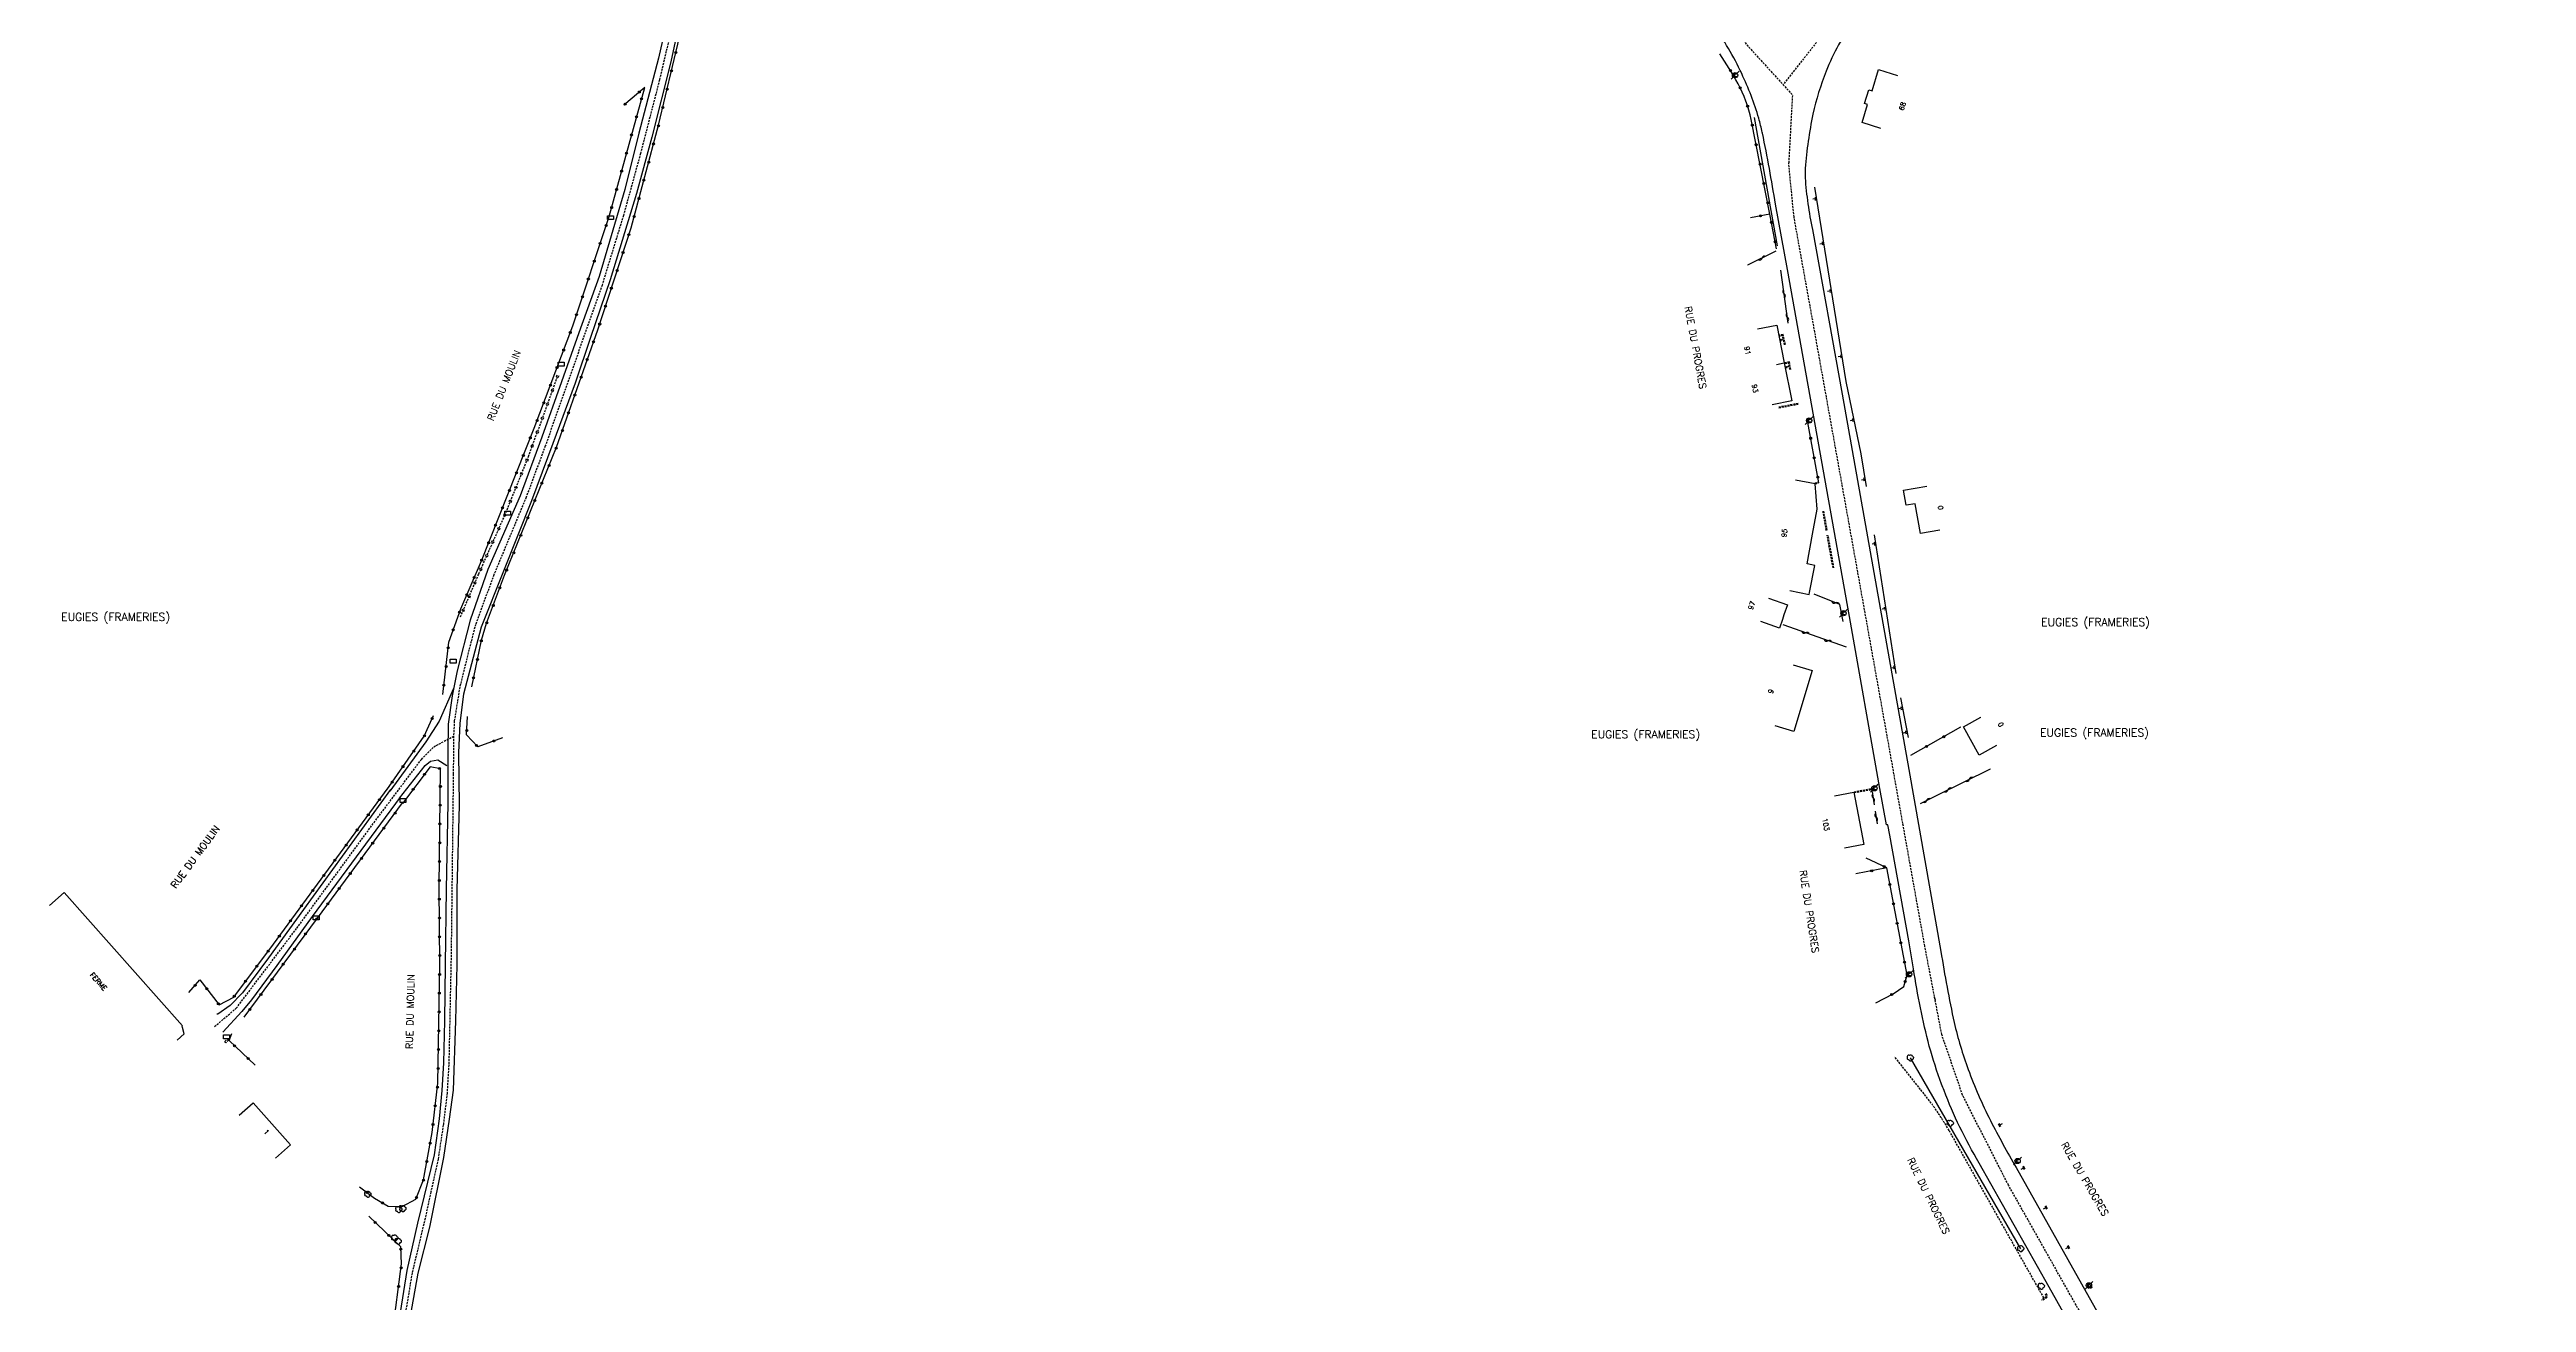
# Model space of a CAD drawing. Header units: millimetres. Extents: x 115001 to 116000, y 119000 to 120004.
# Drawn here: x 115014 to 115640, y 119342 to 119659 of the extents above; entities that cross this region are included whole.
import ezdxf
from ezdxf.enums import TextEntityAlignment as Align

# ---------------------------------------------------------------- set-up
doc = ezdxf.new("R2010")
doc.units = ezdxf.units.MM
doc.linetypes.add('DASHED', pattern=[0.75, 0.5, -0.25])
doc.layers.get('0').update_dxf_attribs({"linetype": 'CONTINUOUS'})
for name, color, linetype in [('W0001', 6, 'DASHED'), ('W0008', 7, 'CONTINUOUS'), ('W0100', 7, 'CONTINUOUS'), ('W0112', 1, 'DASHED'), ('W0211', 2, 'CONTINUOUS'), ('W0220', 5, 'DASHED'), ('W0300', 7, 'CONTINUOUS'), ('W0302', 3, 'CONTINUOUS'), ('W0310', 3, 'CONTINUOUS'), ('W0322', 7, 'CONTINUOUS'), ('W0471', 7, 'CONTINUOUS'), ('W0980', 7, 'CONTINUOUS'), ('W0984', 7, 'CONTINUOUS'), ('W0989', 7, 'CONTINUOUS'), ('W0991', 7, 'CONTINUOUS'), ('W1102', 7, 'CONTINUOUS'), ('W1471', 7, 'CONTINUOUS')]:
    doc.layers.add(name, color=color, linetype=linetype)
doc.styles.get("Standard").update_dxf_attribs({"font": 'romans.shx', "width": 0.85})

# ---------------------------------------------------------------- blocks, each defined once
blk = doc.blocks.new('t211o')
at = {"color": 0, "linetype": 'Continuous'}
for p, q in [((-0.29, 0.5), (-0.29, 0)), ((0, 1), (0, 0)), ((0.29, 0.5), (0.29, 0))]:
    blk.add_line(p, q, dxfattribs=at)
blk = doc.blocks.new('t310o')
at = {"color": 0, "linetype": 'Continuous'}
for centre, start, end in [((-0.5, 0.38), 216.8699, 323.1304), ((0.5, -0.37), 36.8699, 143.1303)]:
    blk.add_arc(centre, 0.625, start, end, dxfattribs=at)
blk = doc.blocks.new('t322o')
at = {"color": 0, "linetype": 'Continuous'}
for radius in [0.25, 0.15]:
    blk.add_circle((0, 0), radius, dxfattribs=at)
blk = doc.blocks.new('T471')
for p, q in [((-0.333334, 0.333334), (-0.333334, -0.333334)), ((-0.333334, 0.333334), (0.333334, 0.333334)), ((-0.333334, 0), (0, 0)), ((0.500001, 0.500001), (1.000002, 1.000002)), ((-0.500001, -0.500001), (-1.000002, -1.000002)), ((-0.333334, -0.333334), (0.333334, -0.333334))]:
    blk.add_line(p, q)
blk.add_ellipse((0, 0), major_axis=(0.471405, 0.471405), ratio=1, start_param=5.4977871438, end_param=11.780972451)
blk = doc.blocks.new('T300')
for p, q in [((-0.8, 0.51), (-0.86, 0.34)), ((-0.86, 0.34), (-0.86, 0.17)), ((-0.86, 0.17), (-0.74, 0.06)), ((-0.69, 0.63), (-0.8, 0.51)), ((-0.8, -0.06), (-0.74, 0.06)), ((-0.74, 0.06), (-0.69, 0.11)), ((-0.57, 0.69), (-0.69, 0.63)), ((-0.46, 0.69), (-0.57, 0.69)), ((-0.29, 0.63), (-0.46, 0.69)), ((-0.29, 0.63), (-0.17, 0.74)), ((-0.23, 0.57), (-0.29, 0.63)), ((-0.17, 0.74), (-0.06, 0.8)), ((-0.06, 0.8), (0.06, 0.8)), ((0.06, 0.8), (0.23, 0.74)), ((0.23, 0.74), (0.34, 0.63)), ((0.34, 0.63), (0.4, 0.51)), ((0.46, 0.46), (0.34, 0.46)), ((0.4, 0.51), (0.4, 0.46)), ((0.57, 0.4), (0.46, 0.46)), ((0.57, 0.4), (0.69, 0.29)), ((0.69, 0.29), (0.74, 0.17)), ((0.74, 0.06), (0.69, -0.17)), ((0.74, 0.17), (0.74, 0.06)), ((-0.8, -0.17), (-0.8, -0.06)), ((-0.8, -0.23), (-0.8, -0.17)), ((-0.74, -0.34), (-0.8, -0.23)), ((-0.69, -0.4), (-0.74, -0.34)), ((-0.51, -0.46), (-0.69, -0.4)), ((-0.4, -0.46), (-0.51, -0.46)), ((-0.4, -0.46), (-0.34, -0.46)), ((-0.34, -0.46), (-0.34, -0.4)), ((-0.34, -0.51), (-0.34, -0.46)), ((-0.29, -0.63), (-0.34, -0.51)), ((-0.17, -0.74), (-0.29, -0.63)), ((-0.06, -0.8), (-0.17, -0.74)), ((0.06, -0.8), (-0.06, -0.8)), ((0.17, -0.74), (0.06, -0.8)), ((0.23, -0.69), (0.17, -0.74)), ((0.29, -0.46), (0.23, -0.46)), ((0.29, -0.63), (0.23, -0.69)), ((0.46, -0.4), (0.29, -0.46)), ((0.34, -0.51), (0.29, -0.63)), ((0.34, -0.51), (0.34, -0.46)), ((0.57, -0.34), (0.46, -0.4)), ((0.63, -0.29), (0.57, -0.34)), ((0.69, -0.17), (0.63, -0.29))]:
    blk.add_line(p, q)
blk = doc.blocks.new('t220o')
at = {"color": 0, "linetype": 'Continuous'}
for p, q in [((-0.25, 0.25), (0.25, 0.25)), ((-0.25, -0.25), (0.25, -0.25))]:
    blk.add_line(p, q, dxfattribs=at)
blk = doc.blocks.new('T1471')
at = {"color": 0, "linetype": 'Continuous', "flags": 128}
blk.add_lwpolyline([(-0.75, -0.5), (-0.75, 0.5), (0.75, 0.5), (0.75, -0.5), (-0.75, -0.5)], dxfattribs=at)

msp = doc.modelspace()

# ---------------------------------------------------------------- linework, layer by layer
at = {"layer": 'W0001', "flags": 128}
for points in [[(115290.63, 119846.48), (115319.92, 119813.86), (115345.2, 119782.38), (115424.9, 119682.16), (115436.84, 119667.57), (115442.8, 119659.83), (115454.23, 119647.34), (115453.27, 119630.14)], [(115470.99, 119674.12), (115460.51, 119660.84), (115451.88, 119649.91), (115451.88, 119649.91)], [(115490.07, 119419.49), (115490.31, 119418.58)]]:
    msp.add_lwpolyline(points, dxfattribs=at)
at = {"layer": 'W0001'}
for points in [[(115170.74, 119663.34), (115167.86, 119651.08), (115163.06, 119632.47), (115158.74, 119616.81), (115153.35, 119599.26), (115139, 119558.63), (115134.17, 119545.68), (115126, 119526.06), (115121.38, 119513.55), (115119.72, 119507.15), (115117.39, 119497.74), (115116.01, 119489.19), (115115.82, 119485.31), (115115.74, 119475.73), (115115.2, 119429.99), (115114.63, 119402.92), (115114.18, 119395.17), (115113.22, 119387.11), (115111.92, 119378.5), (115110.09, 119370.19), (115108.61, 119363.47), (115105.34, 119349.73), (115104.48, 119344.58), (115102.75, 119334.26)], [(115531.08, 119332.46), (115508.85, 119371.87), (115497.22, 119394.66), (115491.96, 119409.99), (115487.68, 119432.29), (115459.87, 119587.42), (115454.62, 119616.48), (115453.27, 119630.14)], [(115055.42, 119411.96), (115060.9, 119416.59), (115076.21, 119436.82), (115095.71, 119463.49), (115107.69, 119479.45), (115110.8, 119482.62), (115115.82, 119485.31)]]:
    msp.add_lwpolyline(points, dxfattribs=at)
at = {"layer": 'W0008'}
for points in [[(115792.37, 120000, -0.006826), (115791.38, 119998.18, -0.0304), (115786.8, 119991.16, -0.035), (115778.92, 119982.03), (115742.78, 119945.33), (115643.34, 119844.15), (115571.75, 119771.28), (115509.59, 119707.92), (115478.57, 119676.35, 0.0273), (115471.66, 119668.57, 0.0404), (115465.87, 119659.95, 0.029689), (115462.72, 119653.3, 0.029689)], [(115492.54, 119395.79, -0.003578), (115491.91, 119397.43, -0.0221), (115488.82, 119407, -0.0264), (115484.83, 119426.54), (115483.68, 119433.6), (115478.86, 119460.28), (115478.33, 119462.91), (115477.97, 119462.9), (115476.32, 119472.11), (115468.63, 119515.58), (115452.99, 119603.16), (115449.95, 119619.68, 0.0098), (115446.65, 119637.64, 0.000646), (115446.61, 119637.83)], [(115457.42, 119628.74, 0.010943), (115457.42, 119626.38, 0.0352), (115459.3, 119613.28), (115466.75, 119571.69), (115482.52, 119483.06), (115483.66, 119476.92), (115491.76, 119430.93, 0.0145), (115495.1, 119412.98, 0.0295), (115498.64, 119401.15, 0.0288), (115504.26, 119388.26, 0.0117), (115510.73, 119376.33), (115534.16, 119334.69)]]:
    msp.add_lwpolyline(points, format="xyb", dxfattribs=at)
at = {"layer": 'W0008', "flags": 128}
for points in [[(115446.61, 119637.83, 0.007372), (115445.72, 119641.39, 0.0398), (115441.4, 119652.67, 0.0234), (115438.05, 119659.05, 0.0338), (115434.01, 119664.99), (115422.53, 119679.54), (115410.21, 119695.01), (115388.88, 119721.77), (115362.84, 119754.5), (115348.28, 119772.88), (115344.72, 119777.32), (115331.49, 119793.94, 0.0161), (115312.57, 119817.2, -0.0048), (115301.89, 119828.72, 0.005), (115295.64, 119835.99, 0.0569), (115288.46, 119842.49, 0.1137), (115284.75, 119844.24, 0.0915), (115280.99, 119843.83), (115280.99, 119843.83)], [(115462.88, 119653.67, 0.00178), (115462.73, 119653.29, 0.0398), (115459.39, 119642.45, 0.026904), (115457.42, 119628.74)], [(115521.47, 119000), (115530.88, 119017.37, -0.0016), (115537.92, 119030.03, 0.0282), (115545.86, 119046.2, 0.0086), (115550.89, 119059.74, 0.0337), (115554.76, 119071.38), (115558.1, 119086.28), (115570.37, 119175.43, 0.0007), (115573.19, 119195.94, 0.016), (115575.17, 119213.7, 0.0215), (115575.46, 119223.57, 0.0461), (115574.01, 119237.64, 0.021), (115571.8, 119246.2, 0.0123), (115569.02, 119255.01, 0.0255), (115566.77, 119260.72), (115565.23, 119264.02), (115519.09, 119346.11), (115501.41, 119377.48, -0.0144), (115496.52, 119386.59, -0.022198), (115492.54, 119395.79, -0.021502)]]:
    msp.add_lwpolyline(points, format="xyb", dxfattribs=at)
at = {"layer": 'W0008'}
for points in [[(115171.46, 119673.75), (115167.6, 119656.55), (115162.62, 119637.61), (115159.12, 119623.4), (115152.58, 119601.47), (115147.47, 119587.17), (115143.12, 119574.85), (115138.13, 119560.83), (115132.65, 119546.01), (115124.5, 119527.45), (115120.02, 119514.64), (115116.77, 119501.8), (115115.5, 119495.5), (115114.43, 119488.39), (115114.33, 119481.4), (115114.35, 119468.36), (115113.95, 119446.68), (115113.69, 119427.65), (115113.5, 119413.37), (115113.3, 119402.82), (115112.82, 119395.78), (115112.19, 119388.67), (115110.92, 119379.54), (115106.74, 119362.32), (115103.98, 119350.34), (115101.46, 119334.43)], [(115174.41, 119673.06), (115170.71, 119655.65), (115165.91, 119636.62), (115162.03, 119622.37), (115155.36, 119600.62), (115150.47, 119586.04), (115146.54, 119574.5), (115140.94, 119559.28), (115135.48, 119544.78), (115128.4, 119527), (115122.81, 119512.83), (115118.37, 119495.89), (115117.39, 119488.61), (115117.09, 119481.1), (115117.23, 119467.87), (115116.63, 119446.51), (115116.68, 119427.55), (115116.33, 119413.38), (115115.7, 119395.92), (115114.7, 119388.6), (115113.24, 119378.86), (115109.74, 119361.27), (115106.79, 119349.67), (115104.04, 119334.1)], [(115115.78, 119497.35), (115112.16, 119489.09), (115108.79, 119483.9), (115099.68, 119471.42)], [(115102.17, 119469.64), (115108.62, 119477.88), (115109.99, 119478.99), (115111.83, 119479.35), (115114.08, 119477.88)], [(115099.85, 119471.82), (115077.88, 119441.52), (115069.02, 119429.33), (115062.46, 119420.51), (115059.34, 119417.28), (115056.21, 119415.13), (115055.99, 119415.06)], [(115102.34, 119469.88), (115080.06, 119439.76), (115071.14, 119427.37), (115064.76, 119418.7), (115062.3, 119415.74), (115057.51, 119410.54)]]:
    msp.add_lwpolyline(points, dxfattribs=at)
at = {"layer": 'W0100'}
for p, q in [((115451.9, 119585.46), (115451.02, 119585.28)), ((115451.02, 119585.28), (115451.49, 119585.24)), ((115451.44, 119585.5), (115451.03, 119585.28)), ((115452.86, 119578.7), (115452.38, 119578.48)), ((115453.43, 119578.7), (115452.38, 119578.48)), ((115452.38, 119578.48), (115452.92, 119578.47)), ((115070.85, 119378.74), (115074.58, 119382.07))]:
    msp.add_line(p, q, dxfattribs=at)
at = {"layer": 'W0100', "flags": 128}
msp.add_lwpolyline([(115476.59, 119638.81), (115471.81, 119640.31), (115473.22, 119644.91), (115472.46, 119645.14), (115473.52, 119648.58), (115474.37, 119648.32), (115476.01, 119653.68), (115480.78, 119652.18), (115480.78, 119652.18)], dxfattribs=at)
at = {"layer": 'W0100'}
for points in [[(115445.37, 119588.18), (115450.27, 119589.14), (115452.15, 119579.6), (115454.05, 119570), (115449.14, 119569.03), (115449.14, 119569.03)], [(115453.56, 119522.08), (115458.47, 119521.14), (115458.57, 119521.63), (115459.87, 119528.46), (115457.93, 119528.83), (115459.33, 119536.34), (115460.5, 119542.65), (115459.94, 119549.04), (115455.02, 119549.98), (115455.02, 119549.98)], [(115491.51, 119537.39), (115486.58, 119536.51), (115485.25, 119544.04), (115482.98, 119543.64), (115482.31, 119547.46), (115488.22, 119548.5), (115488.22, 119548.5)], [(115448.21, 119520.14), (115452.94, 119518.53), (115452.08, 119516.01), (115451.68, 119514.83), (115450.93, 119512.64), (115446.2, 119514.25), (115446.2, 119514.25)], [(115454.44, 119503.35), (115459.23, 119501.91), (115454.61, 119486.51), (115449.82, 119487.94), (115449.82, 119487.94)], [(115505.79, 119482.98), (115501.42, 119480.56), (115497.46, 119487.71), (115501.83, 119490.14), (115501.83, 119490.14)], [(115464.85, 119470.26), (115469.76, 119471.2), (115472.3, 119457.98), (115467.39, 119457.03), (115467.39, 119457.03)], [(115045.96, 119408.52), (115047.75, 119410.15), (115047.31, 119411.73), (115047.19, 119412.06), (115047.33, 119412.15), (115017.44, 119445.84), (115013.7, 119442.52)], [(115061.65, 119389.55), (115065.14, 119392.66), (115074.58, 119382.07)]]:
    msp.add_lwpolyline(points, dxfattribs=at)
at = {"layer": 'W0112'}
for p, q in [((115451.85, 119586.79), (115450.78, 119586.58)), ((115451.9, 119586.54), (115450.83, 119586.33)), ((115452.22, 119584.18), (115451.61, 119586.73)), ((115452.46, 119584.24), (115451.85, 119586.79)), ((115453.44, 119579.88), (115452.16, 119579.57)), ((115453.5, 119579.64), (115452.22, 119579.32)), ((115453.6, 119577.93), (115453.2, 119579.83)), ((115453.84, 119577.98), (115453.44, 119579.88)), ((115455.65, 119569.38), (115450.75, 119568.41)), ((115455.7, 119569.13), (115450.8, 119568.16)), ((115459.87, 119549.28), (115460.71, 119549.52)), ((115459.94, 119549.04), (115460.78, 119549.28)), ((115462.77, 119537.29), (115461.93, 119542.08)), ((115463.02, 119537.33), (115462.17, 119542.12)), ((115464.48, 119527.83), (115462.99, 119536.07)), ((115464.72, 119527.88), (115463.24, 119536.12)), ((115474.7, 119472.11), (115469.76, 119471.2)), ((115474.75, 119471.86), (115469.8, 119470.96)), ((115058, 119408.16), (115058.72, 119408.84)), ((115058.72, 119408.84), (115059, 119408.55)), ((115518.45, 119343.75), (115517.19, 119342.88)), ((115518.59, 119343.54), (115517.33, 119342.67)), ((115518.06, 119344.45), (115518.45, 119343.75)), ((115518.28, 119344.57), (115518.67, 119343.87))]:
    msp.add_line(p, q, dxfattribs=at)
msp.add_lwpolyline([(115059, 119408.55), (115058.27, 119407.87), (115058, 119408.16)], dxfattribs=at)
at = {"layer": 'W0211'}
for points in [[(115472.97, 119548.41), (115471.63, 119556.63), (115467.84, 119574.89), (115459.88, 119624), (115459.88, 119624)], [(115480.48, 119501.17), (115474.99, 119536.16), (115474.99, 119536.16)], [(115483.53, 119485.01), (115481.58, 119494.99), (115481.58, 119494.99)]]:
    msp.add_lwpolyline(points, dxfattribs=at)
at = {"layer": 'W0220'}
msp.add_lwpolyline([(115117.56, 119515.45), (115122.2, 119526.33), (115128.78, 119541.12), (115134.77, 119555.96), (115142.21, 119576.41)], dxfattribs=at)
msp.add_lwpolyline([(115517.76, 119343.43), (115493.83, 119385.74, 0.0397), (115486.6, 119396.1), (115480.02, 119404.35), (115480.02, 119404.35)], format="xyb", dxfattribs=at)
at = {"layer": 'W0302'}
msp.add_line((115511.97, 119355.84), (115484.08, 119404.05), dxfattribs=at)
at = {"layer": 'W0310'}
for points in [[(115450.02, 119607.8), (115442.84, 119604.28), (115442.84, 119604.28)], [(115453.17, 119589.61), (115451.3, 119603.03), (115451.3, 119603.03)], [(115467.06, 119514.28), (115466.23, 119518.56), (115459.74, 119521.17), (115459.74, 119521.17)], [(115467.87, 119507.76), (115451.89, 119513.46), (115451.89, 119513.46)], [(115486.61, 119468.32), (115490.83, 119470.4), (115504.29, 119477.04), (115504.29, 119477.04)], [(115474.39, 119471.34), (115474.89, 119467.98), (115474.89, 119467.98)], [(115475.14, 119466.39), (115475.64, 119463.14), (115475.64, 119463.14)]]:
    msp.add_lwpolyline(points, dxfattribs=at)
at = {"layer": 'W0322'}
for points in [[(115120.41, 119497.74), (115122.86, 119509.54), (115124.18, 119513.85), (115128.72, 119525.97), (115141.83, 119558.3), (115152.26, 119587.95), (115160.7, 119613.75), (115167.64, 119639.62), (115172.93, 119661.85), (115175.84, 119672.56), (115179.24, 119687.76)], [(115113.09, 119495.84), (115114.64, 119509.07), (115117.62, 119517.45), (115122.89, 119529.64), (115136.18, 119563.08), (115145.95, 119588.94), (115155.15, 119616.59), (115164.13, 119649.2), (115158.84, 119644.69)], [(115450.45, 119609.2), (115444.64, 119641.61), (115444.64, 119641.61)], [(115448.54, 119617.19), (115443.63, 119616.26), (115443.63, 119616.26)], [(115460.89, 119549.34), (115457.93, 119565.48), (115457.93, 119565.48)], [(115098.97, 119471.77), (115108.4, 119485.33), (115110.75, 119490.57)], [(115128.21, 119484.91), (115121.95, 119482.65), (115119.11, 119485.67), (115119.38, 119490.25)], [(115484.16, 119480.5), (115496.82, 119487.65), (115496.82, 119487.65)], [(115092.07, 119371.47), (115095.8, 119368.6), (115099.3, 119366.59), (115102.86, 119366.54), (115106.28, 119368.35), (115108.25, 119373.27), (115110.38, 119385.18), (115111.85, 119397.68), (115112.34, 119427.57), (115112.2, 119447.25), (115112.53, 119477.1), (115109.92, 119477.59), (115102.9, 119468.31)], [(115048.91, 119420.61), (115051.73, 119423.78), (115056.57, 119417.45), (115060.24, 119419.4), (115070.32, 119432.82), (115099.25, 119472.23)], [(115062.91, 119414.34), (115081.39, 119439.38), (115102.93, 119468.47)], [(115478.08, 119452.06), (115470.22, 119450.55), (115470.22, 119450.55)], [(115475.31, 119417.96), (115479.68, 119420.24), (115482.39, 119422.08), (115483.18, 119424.91), (115478.08, 119452.06), (115472.88, 119454.49), (115472.88, 119454.49)], [(115065.65, 119402.24), (115059.09, 119408.42), (115059.81, 119410.23)], [(115100.4, 119334.54), (115102.69, 119352.05), (115102.48, 119356.35), (115094.38, 119364.06)]]:
    msp.add_lwpolyline(points, dxfattribs=at)
msp.add_lwpolyline([(115450.19, 119608.45), (115448.54, 119617.19), (115443.8, 119641.13, 0.0724), (115440.48, 119650.13, 0.0256), (115435.83, 119657.66), (115435.83, 119657.66)], format="xyb", dxfattribs=at)
at = {"layer": 'W1102'}
msp.add_lwpolyline([(115450.19, 119579.21), (115452.15, 119579.6), (115452.15, 119579.6)], dxfattribs=at)

# ---------------------------------------------------------------- block references
at = {"layer": 'W0211'}
for p, rotation in [((115460.35, 119621.1), 91.16915892753327), ((115462.17, 119609.86), 99.20617274066416), ((115464.11, 119597.88), 99.20617274036849), ((115466.79, 119581.35), 99.2061727404931), ((115469.84, 119565.29), 101.7373520679968), ((115472.66, 119550.28), 100.6716249905316), ((115475.33, 119533.97), 95.56370625637946), ((115477.9, 119517.63), 99.43372473743148), ((115480.23, 119502.76), 98.9190131903931), ((115482.08, 119492.44), 97.84106592758161), ((115483.26, 119486.38), 101.0713441136984), ((115506.33, 119386.86), 299.8516103041898), ((115512.92, 119376.45), 119.4478091918106), ((115518.57, 119366.44), 119.4478091918106), ((115524.23, 119356.43), 119.4465429548595), ((115529.88, 119346.41), 119.4465429548595)]:
    msp.add_blockref('t211o', p, dxfattribs=dict(at, rotation=rotation))
at = {"layer": 'W0220'}
for p, rotation in [((115142.15, 119576.26), 70.00661310500335), ((115139.59, 119569.21), 70.00661310500335), ((115140.87, 119572.74), 70.00661310500335), ((115137.03, 119562.17), 70.00661310500335), ((115138.31, 119565.69), 70.00661310500335), ((115135.74, 119558.64), 70.00661310500335), ((115133.03, 119551.65), 68.01032113763742), ((115134.43, 119555.13), 68.01032113763742), ((115130.22, 119544.7), 68.01032113763742), ((115131.62, 119548.18), 68.01032113763742), ((115127.3, 119537.79), 66.0417641350134), ((115128.82, 119541.22), 68.01032113763742), ((115124.25, 119530.94), 66.0417641350134), ((115125.77, 119534.37), 66.0417641350134), ((115122.73, 119527.51), 66.0417641350134), ((115119.77, 119520.62), 66.8801990028411), ((115121.24, 119524.07), 66.8801990028411), ((115118.29, 119517.17), 66.8801990028411)]:
    msp.add_blockref('t220o', p, dxfattribs=dict(at, rotation=rotation))
at = {"layer": 'W0300'}
for p in [(115484.08, 119404.05), (115494.15, 119387.51), (115094.2, 119369.59), (115102.02, 119365.74), (115103.04, 119365.93), (115100.98, 119358.53), (115101.87, 119357.71), (115511.97, 119355.84), (115517.17, 119346.36)]:
    msp.add_blockref('T300', p, dxfattribs=at)
at = {"layer": 'W0310'}
for p, rotation in [((115446.53, 119606.09), 206.1531533722993), ((115452.13, 119597.09), 97.92539539385893), ((115452.96, 119591.15), 97.92539539385893), ((115465.14, 119519), 158.0418847587806), ((115457.54, 119511.44), 160.3912783211591), ((115463.19, 119509.43), 160.3912783211591), ((115498.9, 119474.39), 26.26593995239837), ((115474.63, 119469.7), 278.5033486122113), ((115488.14, 119469.08), 26.26601537714016), ((115493.52, 119471.73), 26.26593995239837), ((115475.38, 119464.81), 278.6370005761956)]:
    msp.add_blockref('t310o', p, dxfattribs=dict(at, rotation=rotation))
at = {"layer": 'W0322'}
for p, rotation in [((115172.01, 119657.99), 76.61630219574874), ((115170.91, 119653.37), 76.61630219574874), ((115438.55, 119653.46), 121.3465578764882), ((115159.16, 119644.96), 220.495840882302), ((115162.77, 119648.04), 220.495840882302), ((115163.34, 119646.34), 74.61100824957869), ((115168.71, 119644.12), 76.61630219574874), ((115169.81, 119648.74), 76.61630219574874), ((115441.01, 119649.11), 116.5293368010102), ((115442.9, 119644.49), 107.9249752714999), ((115160.82, 119637.18), 74.61100824957869), ((115162.08, 119641.76), 74.61100824957869), ((115167.61, 119639.5), 74.9933234843559), ((115444.09, 119639.64), 101.206053924456), ((115159.56, 119632.6), 74.61100824957869), ((115166.38, 119634.91), 74.9933234843559), ((115445.06, 119634.73), 101.206053924456), ((115158.3, 119628.02), 74.61100824957869), ((115163.92, 119625.74), 74.9933234843559), ((115165.15, 119630.33), 74.9933234843559), ((115446.04, 119629.83), 101.206053924456), ((115447.01, 119624.92), 101.206053924456), ((115155.78, 119618.86), 74.61100824957869), ((115157.04, 119623.44), 74.61100824957869), ((115162.69, 119621.15), 74.9933234843559), ((115447.98, 119620.02), 101.206053924456), ((115154.4, 119614.32), 71.5775380717254), ((115161.46, 119616.56), 74.9933234843559), ((115446.15, 119616.73), 190.6914562251829), ((115448.93, 119615.11), 100.6912951601854), ((115152.9, 119609.81), 71.5775380717254), ((115158.65, 119607.49), 71.88068467534086), ((115160.13, 119612), 71.88068467534086), ((115449.86, 119610.2), 100.6912951601854), ((115149.89, 119600.8), 71.5775380717254), ((115151.4, 119605.31), 71.5775380717254), ((115157.18, 119602.97), 71.88068467534086), ((115148.39, 119596.29), 71.5775380717254), ((115154.22, 119593.95), 71.88068467534086), ((115155.7, 119598.46), 71.88068467534086), ((115145.33, 119587.3), 69.31623556178452), ((115146.89, 119591.79), 71.5775380717254), ((115152.75, 119589.43), 71.88068467534086), ((115143.65, 119582.86), 69.31623556178452), ((115151.2, 119584.94), 70.61355477200644), ((115141.97, 119578.42), 69.31623556178452), ((115148.05, 119575.98), 70.61355477200644), ((115149.62, 119580.46), 70.61355477200644), ((115138.62, 119569.53), 69.31623556178452), ((115140.29, 119573.97), 69.31623556178452), ((115146.47, 119571.5), 70.61355477200644), ((115136.94, 119565.09), 69.31623556178452), ((115143.32, 119562.54), 70.61355477200644), ((115144.89, 119567.02), 70.61355477200644), ((115133.46, 119556.24), 68.32195600613805), ((115135.22, 119560.66), 68.32195600613805), ((115141.73, 119558.06), 67.93298254710314), ((115458.83, 119560.56), 100.3906497181438), ((115131.71, 119551.83), 68.32195600613805), ((115139.95, 119553.66), 67.93298254710314), ((115459.73, 119555.64), 100.3906497181438), ((115460.63, 119550.72), 100.3906497181438), ((115129.95, 119547.41), 68.32195600613805), ((115136.38, 119544.85), 67.93298254710314), ((115138.16, 119549.26), 67.93298254710314), ((115126.44, 119538.59), 68.32195600613805), ((115128.2, 119543), 68.32195600613805), ((115134.59, 119540.45), 67.93298254710314), ((115124.69, 119534.17), 68.32195600613805), ((115131.02, 119531.65), 67.93298254710314), ((115132.81, 119536.05), 67.93298254710314), ((115121.05, 119525.4), 66.62144387936765), ((115122.93, 119529.76), 68.32195600613805), ((115129.24, 119527.24), 67.93298254710314), ((115119.17, 119521.04), 66.62144387936765), ((115125.87, 119518.36), 69.4394268497098), ((115127.54, 119522.81), 69.4394268497098), ((115115.74, 119512.18), 70.41119877078437), ((115117.34, 119516.66), 70.41119877078437), ((115124.2, 119513.92), 69.4394268497098), ((115114.47, 119507.63), 83.32518702065622), ((115122.83, 119509.37), 78.24906978724599), ((115113.92, 119502.91), 83.32518702065622), ((115120.89, 119500.07), 78.24906978724599), ((115121.86, 119504.72), 78.24906978724599), ((115113.36, 119498.2), 83.32518702065622), ((115110.39, 119489.76), 65.79215701990088), ((115105.75, 119481.52), 55.18397648923355), ((115108.45, 119485.43), 65.79215701990088), ((115119.17, 119486.74), 86.71569886157923), ((115121.63, 119482.99), 133.2204664923121), ((115125.98, 119484.1), 199.8808037696622), ((115488.12, 119482.73), 29.45814434317338), ((115492.47, 119485.19), 29.45814434317338), ((115103.04, 119477.62), 55.18397648923355), ((115108.48, 119475.68), 232.9163917712098), ((115112.24, 119477.15), 169.4480670615467), ((115097.08, 119469.28), 53.72081732746835), ((115100.33, 119473.72), 55.18397648923355), ((115105.62, 119471.89), 232.9163917712098), ((115112.48, 119472.64), 89.37432993075276), ((115094.27, 119465.46), 53.72081732746835), ((115098.2, 119462.09), 53.48404791266555), ((115101.03, 119465.9), 53.48404791266555), ((115112.38, 119463.14), 89.37432993075276), ((115112.43, 119467.89), 89.37432993075276), ((115088.65, 119457.8), 53.72081732746835), ((115091.46, 119461.62), 53.72081732746835), ((115095.38, 119458.27), 53.48404791266555), ((115112.32, 119458.39), 89.37432993075276), ((115083.03, 119450.14), 53.72081732746835), ((115085.84, 119453.97), 53.72081732746835), ((115089.72, 119450.63), 53.48404791266555), ((115092.55, 119454.45), 53.48404791266555), ((115112.27, 119453.64), 89.37432993075276), ((115474.25, 119451.32), 190.8871500802569), ((115477.41, 119452.37), 154.8782110975888), ((115080.22, 119446.31), 53.72081732746835), ((115086.9, 119446.82), 53.48404791266555), ((115112.22, 119448.89), 89.37432993075276), ((115112.22, 119444.14), 90.40768022063921), ((115478.86, 119447.87), 100.6496952244295), ((115074.6, 119438.65), 53.72081732746835), ((115077.41, 119442.48), 53.72081732746835), ((115081.24, 119439.18), 53.58058042167964), ((115084.07, 119443), 53.48404791266555), ((115112.26, 119439.39), 90.40768022063921), ((115479.79, 119442.95), 100.6496952244295), ((115480.71, 119438.04), 100.6496952244295), ((115068.96, 119431.01), 53.10064708848625), ((115071.79, 119434.82), 53.72081732746835), ((115075.6, 119431.54), 53.58058042167964), ((115078.42, 119435.36), 53.58058042167964), ((115112.29, 119434.64), 90.40768022063921), ((115481.64, 119433.13), 100.6496952244295), ((115066.1, 119427.21), 53.10064708848625), ((115072.78, 119427.71), 53.58058042167964), ((115112.3, 119425.14), 89.05867052983423), ((115112.32, 119429.89), 90.40768022063921), ((115482.56, 119428.21), 100.6496952244295), ((115050.49, 119422.38), 48.2967549727698), ((115053.48, 119421.49), 307.442308631451), ((115060.4, 119419.61), 53.10064708848625), ((115063.25, 119423.41), 53.10064708848625), ((115067.14, 119420.07), 53.58058042167964), ((115069.96, 119423.89), 53.58058042167964), ((115112.22, 119420.39), 89.05867052983423), ((115479.3, 119420.04), 27.51931955925621), ((115482.74, 119423.33), 74.32248324565069), ((115056.37, 119417.72), 307.442308631451), ((115064.32, 119416.25), 53.58058042167964), ((115112.15, 119415.65), 89.05867052983423), ((115060.47, 119407.12), 136.7297045402314), ((115111.99, 119406.15), 89.05867052983423), ((115112.07, 119410.9), 89.05867052983423), ((115063.93, 119403.87), 136.7297045402314), ((115111.91, 119401.4), 89.05867052983423), ((115111.73, 119396.65), 83.31310712146598), ((115110.62, 119387.22), 83.31310712146598), ((115111.18, 119391.94), 83.31310712146598), ((115109.91, 119382.52), 79.85112704246252), ((115109.07, 119377.85), 79.85112704246252), ((115093.95, 119370.02), 322.4149942034997), ((115106.45, 119368.77), 68.12224255975856), ((115108.22, 119373.18), 68.12224255975856), ((115096.02, 119362.5), 136.3847056129108), ((115097.89, 119367.4), 330.220006943893), ((115102.43, 119366.55), 359.2265080748145), ((115099.46, 119359.22), 136.3847056129108), ((115102.5, 119355.76), 92.8637375841593), ((115102.56, 119351.03), 82.54689784085554), ((115101.94, 119346.32), 82.54689784085554)]:
    msp.add_blockref('t322o', p, dxfattribs=dict(at, rotation=rotation))
at = {"layer": 'W0471'}
for p in [(115439.72, 119652.28), (115458.44, 119565.06), (115467.12, 119516.38), (115474.93, 119472.17), (115483.7, 119425.16), (115511.13, 119378.01), (115529.16, 119346.57)]:
    msp.add_blockref('T471', p, dxfattribs=at)
at = {"layer": 'W1471'}
for p in [(115155.48, 119616.29), (115143.04, 119579.32), (115129.49, 119541.63), (115115.75, 119504.23), (115103.04, 119469.1), (115081.09, 119439.42), (115058.45, 119409.34)]:
    msp.add_blockref('T1471', p, dxfattribs=at)

# ---------------------------------------------------------------- texts
at = {"layer": 'W0980'}
for p in [(115030.41, 119515.31), (115530.84, 119513.99), (115530.57, 119486.08), (115417.12, 119485.65)]:
    msp.add_text('EUGIES (FRAMERIES)', height=2, dxfattribs=at).set_placement(p, align=Align.MIDDLE)
at = {"layer": 'W0984'}
msp.add_text('FERME', height=1.25, rotation=311.57512, dxfattribs=at).set_placement((115026.08, 119423.34), align=Align.MIDDLE)
at = {"layer": 'W0989'}
for s, rotation, p in [('RUE DU PROGRES', 280.39591, (115429.74, 119583.47)), ('RUE DU MOULIN', 68.3219, (115128.56, 119573.91)), ('RUE DU MOULIN', 53.72083, (115050.51, 119454.83)), ('RUE DU PROGRES', 278.76108, (115458.49, 119441.02)), ('RUE DU MOULIN', 88.58438, (115104.84, 119415.73)), ('RUE DU PROGRES', 300.34503, (115528.16, 119373.46)), ('RUE DU PROGRES', 296.0125, (115488.63, 119369.18))]:
    msp.add_text(s, height=1.75, rotation=rotation, dxfattribs=at).set_placement(p, align=Align.MIDDLE)
at = {"layer": 'W0991'}
for s, rotation, p in [('68', 72.58741, (115482.02, 119644.45)), ('91', 281.15105, (115442.88, 119582.71)), ('93', 281.15168, (115444.76, 119573.15)), ('95', 81.69588, (115452.17, 119536.64)), ('0', 279.459, (115491.66, 119543.03)), ('97', 71.1686, (115443.89, 119518.33)), ('9', 73.31106, (115448.77, 119496.65)), ('0', 298.97113, (115506.87, 119488.26)), ('103', 280.88736, (115462.68, 119462.99)), ('1', 311.73126, (115068.55, 119385.36))]:
    msp.add_text(s, height=1.25, rotation=rotation, dxfattribs=at).set_placement(p, align=Align.MIDDLE)

doc.saveas('drawing.dxf')
